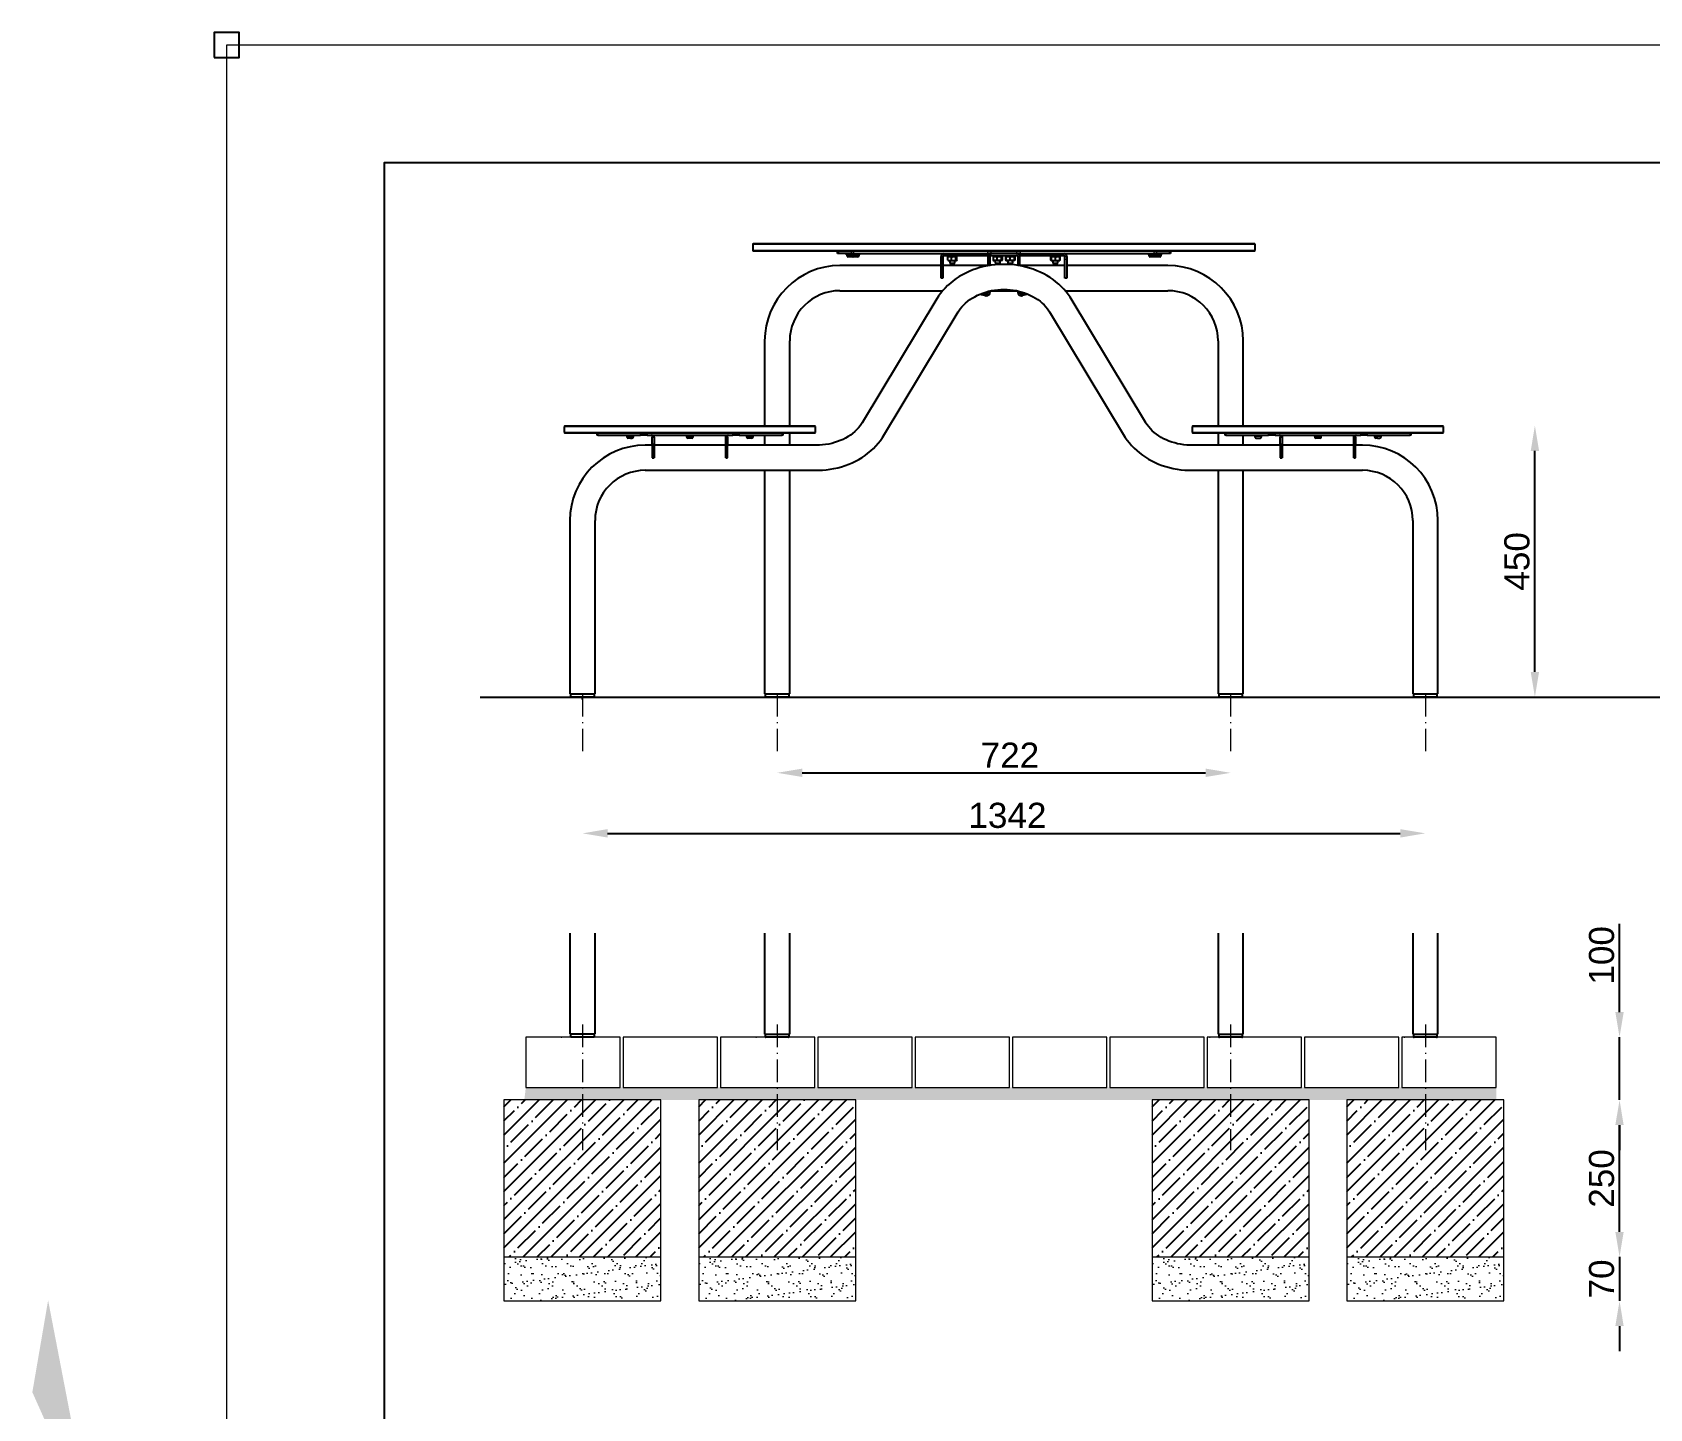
# Model space of a CAD drawing. Header units: millimetres. Extents: x -4282 to 6293, y -20 to 6567.
# Drawn here: x -310 to 2266, y 1952 to 4144 of the extents above; entities that cross this region are included whole.
import ezdxf

# ---------------------------------------------------------------- set-up
doc = ezdxf.new("R2010")
doc.units = ezdxf.units.MM
for name, pattern in [('ACAD_ISO10W100', [18.5, 12, -3, 0.5, -3]), ('INCONTINUOUS', [200000.001, 200000, -0.001]), ('PHANTOM', [12.7, 6.35, -1.27, 1.27, -1.27, 1.27, -1.27])]:
    doc.linetypes.add(name, pattern=pattern)
for name, color, linetype in [('KOTY', 3, 'INCONTINUOUS'), ('OBRYSOVA', 7, 'Continuous'), ('OSY', 1, 'ACAD_ISO10W100'), ('POSTAVY ATD', 8, 'Continuous'), ('SRAFY', 9, 'Continuous'), ('TABULKA', 9, 'Continuous')]:
    doc.layers.add(name, color=color, linetype=linetype)
doc.layers.add('Nekreslit', color=6, linetype='Continuous', plot=False)
doc.styles.get("Standard").update_dxf_attribs({"font": 'arial.ttf'})
doc.dimstyles.new('PROFI_CSN', dxfattribs={"dimscale": 0, "dimtxt": 3.5, "dimasz": 3, "dimexe": 1, "dimexo": 0, "dimgap": 1.5, "dimtad": 1, "dimlfac": -1, "dimdsep": 46, "dimtxsty": 'Standard', "dimcen": 0, "dimdle": 1, "dimclrd": 256, "dimclre": 256, "dimclrt": 256, "dimadec": 0, "dimazin": 0, "dimtfac": 0.6, "dimtmove": 0, "dimatfit": 1, "dimfxl": 1, "dimtolj": 1, "dimarcsym": 0})

# ---------------------------------------------------------------- blocks, each defined once
blk = doc.blocks.new('*D41')
at = {"layer": 'DEFPOINTS', "color": 0, "transparency": 16777216}
for p in [(1936.4, 3517.1), (2082.8, 3517.1), (2178.7, 3085.1)]:
    blk.add_point(p, dxfattribs=at)
at = {"layer": 'KOTY', "color": 7, "lineweight": -2, "transparency": 16777216}
blk.add_line((2082.8, 3125.1), (2082.8, 3477.1), dxfattribs=at)
at = {"layer": 'KOTY', "color": 7, "transparency": 16777216}
for points in [[(2076.2, 3477.1), (2089.5, 3477.1), (2082.8, 3517.1)], [(2076.2, 3125.1), (2089.5, 3125.1), (2082.8, 3085.1)]]:
    blk.add_solid(points, dxfattribs=at)
at = {"layer": 'KOTY', "color": 7, "lineweight": 13, "transparency": 16777216, "insert": (2054.4, 3301.1), "char_height": 40, "attachment_point": 5, "rotation": 90}
blk.add_mtext('\\A1;450', dxfattribs=at)
blk = doc.blocks.new('*D43')
at = {"layer": 'DEFPOINTS', "color": 0, "transparency": 16777216}
for p in [(876.4, 2990.3), (1598.4, 2990.3), (1598.4, 2964.4)]:
    blk.add_point(p, dxfattribs=at)
at = {"layer": 'KOTY', "color": 7, "lineweight": -2, "transparency": 16777216}
blk.add_line((916.4, 2964.4), (1558.4, 2964.4), dxfattribs=at)
at = {"layer": 'KOTY', "color": 7, "transparency": 16777216}
for points in [[(916.4, 2971.1), (916.4, 2957.7), (876.4, 2964.4)], [(1558.4, 2971.1), (1558.4, 2957.7), (1598.4, 2964.4)]]:
    blk.add_solid(points, dxfattribs=at)
at = {"layer": 'KOTY', "color": 7, "lineweight": 13, "transparency": 16777216, "insert": (1247, 2992.5), "char_height": 40, "attachment_point": 5}
blk.add_mtext('\\A1;722', dxfattribs=at)
blk = doc.blocks.new('*D44')
at = {"layer": 'DEFPOINTS', "color": 0, "transparency": 16777216}
for p in [(566.4, 2990.3), (1908.4, 2990.3), (1908.4, 2868)]:
    blk.add_point(p, dxfattribs=at)
at = {"layer": 'KOTY', "color": 7, "lineweight": -2, "transparency": 16777216}
blk.add_line((606.4, 2868), (1868.4, 2868), dxfattribs=at)
at = {"layer": 'KOTY', "color": 7, "transparency": 16777216}
for points in [[(606.4, 2874.7), (606.4, 2861.3), (566.4, 2868)], [(1868.4, 2874.7), (1868.4, 2861.3), (1908.4, 2868)]]:
    blk.add_solid(points, dxfattribs=at)
at = {"layer": 'KOTY', "color": 7, "lineweight": 13, "transparency": 16777216, "insert": (1243, 2896.4), "char_height": 40, "attachment_point": 5}
blk.add_mtext('\\A1;1342', dxfattribs=at)
blk = doc.blocks.new('*D47')
at = {"layer": 'DEFPOINTS', "color": 0, "transparency": 16777216}
for p in [(2087.3, 2443.4), (2217.6, 2443.4), (2087.3, 2193.4)]:
    blk.add_point(p, dxfattribs=at)
at = {"layer": 'KOTY', "color": 7, "lineweight": -2, "transparency": 16777216}
blk.add_line((2217.6, 2233.4), (2217.6, 2403.4), dxfattribs=at)
at = {"layer": 'KOTY', "color": 7, "transparency": 16777216}
for points in [[(2210.9, 2403.4), (2224.2, 2403.4), (2217.6, 2443.4)], [(2210.9, 2233.4), (2224.2, 2233.4), (2217.6, 2193.4)]]:
    blk.add_solid(points, dxfattribs=at)
at = {"layer": 'KOTY', "color": 7, "lineweight": 13, "transparency": 16777216, "insert": (2189.1, 2318.4), "char_height": 40, "attachment_point": 5, "rotation": 90}
blk.add_mtext('\\A1;250', dxfattribs=at)
blk = doc.blocks.new('*D45')
at = {"layer": 'DEFPOINTS', "color": 0, "transparency": 16777216}
for p in [(2087.3, 2193.4), (2087.3, 2123.4), (2217.6, 2123.4)]:
    blk.add_point(p, dxfattribs=at)
at = {"layer": 'KOTY', "color": 7, "lineweight": -2, "transparency": 16777216}
for p, q in [((2217.6, 2233.4), (2217.6, 2273.4)), ((2217.6, 2193.4), (2217.6, 2123.4)), ((2217.6, 2083.4), (2217.6, 2043.4))]:
    blk.add_line(p, q, dxfattribs=at)
at = {"layer": 'KOTY', "color": 7, "transparency": 16777216}
for points in [[(2210.9, 2233.4), (2224.2, 2233.4), (2217.6, 2193.4)], [(2210.9, 2083.4), (2224.2, 2083.4), (2217.6, 2123.4)]]:
    blk.add_solid(points, dxfattribs=at)
at = {"layer": 'KOTY', "color": 7, "lineweight": 13, "transparency": 16777216, "insert": (2189.1, 2158.4), "char_height": 40, "attachment_point": 5, "rotation": 90}
blk.add_mtext('\\A1;70', dxfattribs=at)
blk = doc.blocks.new('*D48')
at = {"layer": 'DEFPOINTS', "color": 0, "transparency": 16777216}
for p in [(1997.3, 2543.4), (2087.3, 2443.4), (2217.6, 2443.4)]:
    blk.add_point(p, dxfattribs=at)
at = {"layer": 'KOTY', "color": 7, "lineweight": -2, "transparency": 16777216}
for p, q in [((2217.6, 2583.4), (2217.6, 2723.9)), ((2217.6, 2443.4), (2217.6, 2543.4)), ((2217.6, 2403.4), (2217.6, 2363.4))]:
    blk.add_line(p, q, dxfattribs=at)
at = {"layer": 'KOTY', "color": 7, "transparency": 16777216}
for points in [[(2210.9, 2583.4), (2224.2, 2583.4), (2217.6, 2543.4)], [(2210.9, 2403.4), (2224.2, 2403.4), (2217.6, 2443.4)]]:
    blk.add_solid(points, dxfattribs=at)
at = {"layer": 'KOTY', "color": 7, "lineweight": 13, "transparency": 16777216, "insert": (2189.1, 2673.7), "char_height": 40, "attachment_point": 5, "rotation": 90}
blk.add_mtext('\\A1;100', dxfattribs=at)

msp = doc.modelspace()

# ---------------------------------------------------------------- hatches: boundary and pattern name
at = {"transparency": 33554508}
h = msp.add_hatch(dxfattribs=at)
h.set_pattern_fill('ANSI35', color=9, scale=5)
h.set_pattern_definition([(45, (-1265.07, 142.23), (-22.45064, 22.45064), []), (45, (-1242.62, 142.23), (-22.45064, 22.45064), [39.6875, -7.9375, 0, -7.9375])])
h.paths.add_polyline_path([(691.4, 2443.5), (441.4, 2443.5), (441.4, 2193.5), (691.4, 2193.5)])
h = msp.add_hatch(dxfattribs=at)
h.set_pattern_fill('ANSI35', color=9, scale=5)
h.set_pattern_definition([(45, (-955.07, 142.18), (-22.45064, 22.45064), []), (45, (-932.62, 142.18), (-22.45064, 22.45064), [39.6875, -7.9375, 0, -7.9375])])
h.paths.add_polyline_path([(1001.4, 2443.4), (751.4, 2443.4), (751.4, 2193.4), (1001.4, 2193.4)])
h = msp.add_hatch(dxfattribs=at)
h.set_pattern_fill('ANSI35', color=9, scale=5)
h.set_pattern_definition([(45, (-233.07, 142.18), (-22.45064, 22.45064), []), (45, (-210.62, 142.18), (-22.45064, 22.45064), [39.6875, -7.9375, 0, -7.9375])])
h.paths.add_polyline_path([(1723.4, 2443.4), (1473.4, 2443.4), (1473.4, 2193.4), (1723.4, 2193.4)])
h = msp.add_hatch(dxfattribs=at)
h.set_pattern_fill('ANSI35', color=9, scale=5)
h.set_pattern_definition([(45, (76.93, 142.18), (-22.45064, 22.45064), []), (45, (99.38, 142.18), (-22.45064, 22.45064), [39.6875, -7.9375, 0, -7.9375])])
h.paths.add_polyline_path([(2033.4, 2443.4), (1783.4, 2443.4), (1783.4, 2193.4), (2033.4, 2193.4)])
at = {"layer": 'POSTAVY ATD', "lineweight": 15}
h = msp.add_hatch(dxfattribs=at)
h.set_pattern_fill('AR-SAND', color=9, scale=0.5, style=0)
h.set_pattern_definition([(37.5, (-1316.744, 142.886), (-0.80002, 24.47066), [0, -19.304, 0, -21.59, 0, -20.6375]), (7.5, (-1316.744, 142.886), (22.47616, 35.84126), [0, -10.414, 0, -17.399, 0, -6.6675]), (327.5, (-1332.365, 142.886), (39.54962, 0.07186), [0, -6.35, 0, -22.86, 0, -29.845]), (317.5, (-1332.365, 142.886), (38.17782, 11.14647), [0, -3.175, 0, -14.986, 0, -17.145])])
h.paths.add_polyline_path([(441.4, 2193.5), (441.4, 2123.5), (691.4, 2123.5), (691.4, 2193.5)])
h = msp.add_hatch(dxfattribs=at)
h.set_pattern_fill('AR-SAND', color=9, scale=0.5, style=0)
h.set_pattern_definition([(37.5, (-1006.744, 142.835), (-0.80002, 24.47066), [0, -19.304, 0, -21.59, 0, -20.6375]), (7.5, (-1006.744, 142.835), (22.47616, 35.84126), [0, -10.414, 0, -17.399, 0, -6.6675]), (327.5, (-1022.365, 142.835), (39.54962, 0.07186), [0, -6.35, 0, -22.86, 0, -29.845]), (317.5, (-1022.365, 142.835), (38.17782, 11.14647), [0, -3.175, 0, -14.986, 0, -17.145])])
h.paths.add_polyline_path([(751.4, 2193.4), (751.4, 2123.4), (1001.4, 2123.4), (1001.4, 2193.4)])
h = msp.add_hatch(dxfattribs=at)
h.set_pattern_fill('AR-SAND', color=9, scale=0.5, style=0)
h.set_pattern_definition([(37.5, (-284.744, 142.835), (-0.80002, 24.47066), [0, -19.304, 0, -21.59, 0, -20.6375]), (7.5, (-284.744, 142.835), (22.47616, 35.84126), [0, -10.414, 0, -17.399, 0, -6.6675]), (327.5, (-300.365, 142.835), (39.54962, 0.07186), [0, -6.35, 0, -22.86, 0, -29.845]), (317.5, (-300.365, 142.835), (38.17782, 11.14647), [0, -3.175, 0, -14.986, 0, -17.145])])
h.paths.add_polyline_path([(1473.4, 2193.4), (1473.4, 2123.4), (1723.4, 2123.4), (1723.4, 2193.4)])
h = msp.add_hatch(dxfattribs=at)
h.set_pattern_fill('AR-SAND', color=9, scale=0.5, style=0)
h.set_pattern_definition([(37.5, (25.256, 142.835), (-0.80002, 24.47066), [0, -19.304, 0, -21.59, 0, -20.6375]), (7.5, (25.256, 142.835), (22.47616, 35.84126), [0, -10.414, 0, -17.399, 0, -6.6675]), (327.5, (9.635, 142.835), (39.54962, 0.07186), [0, -6.35, 0, -22.86, 0, -29.845]), (317.5, (9.635, 142.835), (38.17782, 11.14647), [0, -3.175, 0, -14.986, 0, -17.145])])
h.paths.add_polyline_path([(1783.4, 2193.4), (1783.4, 2123.4), (2033.4, 2123.4), (2033.4, 2193.4)])
at = {"layer": 'SRAFY', "lineweight": 15}
h = msp.add_hatch(dxfattribs=at)
h.set_pattern_fill('AR-SAND', color=9, scale=0.5, style=0)
h.set_pattern_definition([(37.5, (4092.046, 1029.26), (-0.800016, 24.47066), [0, -19.304, 0, -21.59, 0, -20.6375]), (7.5, (4092.046, 1029.26), (22.47616, 35.84126), [0, -10.414, 0, -17.399, 0, -6.6675]), (327.5, (4076.425, 1029.26), (39.54962, 0.07186), [0, -6.35, 0, -22.86, 0, -29.845]), (317.5, (4076.425, 1029.26), (38.17782, 11.14647), [0, -3.175, 0, -14.986, 0, -17.145])])
h.paths.add_polyline_path([(-284.4, 2124.4), (-215.8, 1768.2), (-309.5, 1978)])
h.paths.add_polyline_path([(2021.2, 2443.1), (2021.2, 2463.4), (476.2, 2463.4), (473.8, 2443.4)])

# ---------------------------------------------------------------- linework, layer by layer
at = {"color": 7, "linetype": 'Continuous', "lineweight": 25}
for p, q in [((838.4, 3807.1), (837.4, 3806.1)), ((837.4, 3806.1), (837.4, 3796.1)), ((1637.4, 3806.1), (837.4, 3806.1)), ((837.4, 3796.1), (838.4, 3795.1)), ((837.4, 3796.1), (1637.4, 3796.1)), ((838.4, 3807.1), (1636.4, 3807.1)), ((1636.4, 3795.1), (838.4, 3795.1)), ((972.4, 3791.1), (972.4, 3795.1)), ((973.8, 3791.1), (972.4, 3791.1)), ((994.5, 3791.1), (973.8, 3791.1)), ((986.4, 3791.1), (986.4, 3789.5)), ((986.4, 3789.5), (995.4, 3789.5)), ((993.9, 3786.2), (989.4, 3786.2)), ((995.4, 3786.2), (993.9, 3786.2)), ((998.1, 3791.1), (994.5, 3791.1)), ((995.5, 3791.1), (995.5, 3789.5)), ((995.5, 3789.5), (1007.5, 3789.5)), ((998.1, 3791.1), (1211.7, 3791.1)), ((1004.5, 3786.2), (998.5, 3786.2)), ((1007.5, 3789.5), (1007.5, 3791.1)), ((1137.4, 3787.1), (1137.4, 3786.6)), ((1137.4, 3781.8), (1137.4, 3786.6)), ((1140.4, 3787.1), (1140.4, 3786.6)), ((1140.4, 3786.6), (1140.4, 3781.8)), ((1141.4, 3788.1), (1147.3, 3788.1)), ((1146.4, 3791.1), (1146.4, 3789.5)), ((1146.4, 3789.5), (1158.4, 3789.5)), ((1147.4, 3788.1), (1147.4, 3786.5)), ((1147.4, 3786.5), (1148.5, 3786.5)), ((1148.8, 3786.3), (1148.3, 3785.9)), ((1148.3, 3785.9), (1149.3, 3786.2)), ((1148.3, 3780.6), (1148.3, 3785.9)), ((1149, 3786.5), (1148.8, 3786.4)), ((1155.4, 3786.2), (1149.4, 3786.2)), ((1152.7, 3786.2), (1154, 3785.9)), ((1154, 3780.6), (1154, 3785.9)), ((1156.2, 3786.5), (1163.4, 3786.5)), ((1157.4, 3788.1), (1212.6, 3788.1)), ((1158.4, 3789.5), (1158.4, 3791.1)), ((1161.1, 3780.6), (1161.1, 3785.9)), ((1162.1, 3786.4), (1161.9, 3786.5)), ((1162.6, 3780.6), (1162.6, 3785.9)), ((1163.4, 3786.5), (1163.4, 3788.1)), ((1216.7, 3791.1), (1211.7, 3791.1)), ((1212.4, 3772.4), (1212.4, 3787.1)), ((1215.4, 3772.4), (1215.4, 3787.1)), ((1216.4, 3788.1), (1258.4, 3788.1)), ((1258.1, 3791.1), (1216.7, 3791.1)), ((1219.4, 3788.1), (1219.4, 3786.5)), ((1219.4, 3786.5), (1235.4, 3786.5)), ((1220.5, 3786.1), (1220.1, 3785.9)), ((1220.1, 3785.9), (1220.3, 3786)), ((1220.1, 3785.9), (1220.1, 3780.6)), ((1220.8, 3786.3), (1220.4, 3785.9)), ((1220.4, 3785.9), (1220.4, 3780.6)), ((1220.8, 3786.4), (1220.5, 3786.2)), ((1221, 3786.5), (1220.8, 3786.4)), ((1226.1, 3785.9), (1226.1, 3780.6)), ((1233.2, 3785.9), (1233.2, 3780.6)), ((1234.1, 3786.4), (1233.9, 3786.5)), ((1234.4, 3786.2), (1234.1, 3786.4)), ((1234.3, 3786.1), (1234.8, 3785.9)), ((1234.5, 3785.9), (1234.5, 3780.6)), ((1234.8, 3785.9), (1234.8, 3780.6)), ((1235.4, 3786.5), (1235.4, 3788.1)), ((1239.4, 3788.1), (1239.4, 3786.5)), ((1239.4, 3786.5), (1255.4, 3786.5)), ((1240, 3785.9), (1240, 3780.6)), ((1241, 3786.5), (1240.4, 3786.1)), ((1240.9, 3786.5), (1240.7, 3785.9)), ((1240.7, 3785.9), (1240.7, 3780.6)), ((1247, 3785.9), (1247, 3780.6)), ((1253.7, 3785.9), (1253.7, 3780.6)), ((1254.5, 3786.1), (1253.9, 3786.5)), ((1254.1, 3786.1), (1254.9, 3785.9)), ((1254.2, 3785.9), (1254.2, 3780.6)), ((1254.9, 3785.9), (1254.5, 3786.1)), ((1254.9, 3785.9), (1254.9, 3780.6)), ((1255.4, 3786.5), (1255.4, 3788.1)), ((1263.1, 3791.1), (1258.1, 3791.1)), ((1259.4, 3787.1), (1259.4, 3772.4)), ((1262.3, 3788.1), (1317.5, 3788.1)), ((1262.4, 3787.1), (1262.4, 3772.4)), ((1263.1, 3791.1), (1476.7, 3791.1)), ((1311.4, 3788.1), (1311.4, 3786.5)), ((1311.4, 3786.5), (1318.7, 3786.5)), ((1312, 3785.9), (1312.8, 3786.2)), ((1312.4, 3786.1), (1312, 3785.9)), ((1312, 3780.6), (1312, 3785.9)), ((1313, 3786.5), (1312.4, 3786.1)), ((1312.8, 3780.6), (1312.8, 3785.9)), ((1313.2, 3780.6), (1313.2, 3785.9)), ((1316.5, 3791.1), (1316.5, 3789.5)), ((1328.5, 3789.5), (1316.5, 3789.5)), ((1325.5, 3786.2), (1319.5, 3786.2)), ((1319.8, 3785.9), (1320.9, 3786.2)), ((1319.8, 3780.6), (1319.8, 3785.9)), ((1324.7, 3786.2), (1326.1, 3785.9)), ((1326.5, 3786.1), (1325.9, 3786.5)), ((1326, 3786.3), (1326.9, 3785.9)), ((1326.1, 3785.9), (1326.1, 3780.6)), ((1326.5, 3786.5), (1327.4, 3786.5)), ((1326.9, 3780.6), (1326.9, 3785.9)), ((1327.4, 3786.5), (1327.4, 3788.1)), ((1327.6, 3788.1), (1333.4, 3788.1)), ((1328.5, 3789.5), (1328.5, 3791.1)), ((1334.4, 3786.6), (1334.4, 3787.1)), ((1334.4, 3781.8), (1334.4, 3786.6)), ((1337.4, 3786.6), (1337.4, 3787.1)), ((1337.4, 3786.6), (1337.4, 3781.8)), ((1467.4, 3791.1), (1467.4, 3789.5)), ((1479.4, 3789.5), (1467.4, 3789.5)), ((1476.4, 3786.2), (1470.4, 3786.2)), ((1480.4, 3791.1), (1476.7, 3791.1)), ((1479.4, 3789.5), (1479.4, 3791.1)), ((1488.4, 3789.5), (1479.4, 3789.5)), ((1481, 3786.2), (1479.4, 3786.2)), ((1501.1, 3791.1), (1480.4, 3791.1)), ((1485.4, 3786.2), (1481, 3786.2)), ((1488.4, 3789.5), (1488.4, 3791.1)), ((1502.4, 3791.1), (1501.1, 3791.1)), ((1502.4, 3795.1), (1502.4, 3791.1)), ((1637.4, 3806.1), (1636.4, 3807.1)), ((1636.4, 3795.1), (1637.4, 3796.1)), ((1637.4, 3796.1), (1637.4, 3806.1)), ((1137.4, 3772.1), (976.4, 3772.1)), ((1137.4, 3752.1), (1137.4, 3781.8)), ((1140.4, 3781.8), (1140.4, 3752.1)), ((1212.4, 3772.1), (1140.4, 3772.1)), ((1148.8, 3780.1), (1149, 3780)), ((1149, 3780), (1161.9, 3780)), ((1151.4, 3780), (1151.4, 3776.1)), ((1151.4, 3776.1), (1152.4, 3775.1)), ((1151.4, 3776.1), (1159.4, 3776.1)), ((1158.4, 3775.1), (1152.4, 3775.1)), ((1158.4, 3775.1), (1159.4, 3776.1)), ((1159.4, 3776.1), (1159.4, 3780)), ((1161.9, 3780), (1162.1, 3780.1)), ((1215.3, 3772.4), (1212.4, 3772.4)), ((1212.4, 3772), (1212.4, 3772.4)), ((1220.3, 3780.5), (1220.1, 3780.6)), ((1220.1, 3780.6), (1220.5, 3780.2)), ((1220.5, 3780.2), (1221, 3780)), ((1233.9, 3780), (1221, 3780)), ((1223.4, 3780), (1223.4, 3776.1)), ((1223.4, 3776.1), (1224.4, 3775.1)), ((1223.4, 3776.1), (1231.4, 3776.1)), ((1230.4, 3775.1), (1224.4, 3775.1)), ((1230.4, 3775.1), (1231.4, 3776.1)), ((1231.4, 3776.1), (1231.4, 3780)), ((1233.9, 3780), (1234.4, 3780.2)), ((1234.8, 3780.6), (1234.3, 3780.2)), ((1240.8, 3780.2), (1240, 3780.6)), ((1240.3, 3780.3), (1241, 3780)), ((1253.9, 3780), (1241, 3780)), ((1243.4, 3780), (1243.4, 3776.1)), ((1243.4, 3776.1), (1244.4, 3775.1)), ((1243.4, 3776.1), (1251.4, 3776.1)), ((1250.4, 3775.1), (1244.4, 3775.1)), ((1250.4, 3775.1), (1251.4, 3776.1)), ((1251.4, 3776.1), (1251.4, 3780)), ((1254, 3780), (1254.5, 3780.3)), ((1254.9, 3780.6), (1254.1, 3780.3)), ((1254.5, 3780.4), (1254.9, 3780.6)), ((1262.4, 3772.4), (1259.6, 3772.4)), ((1262.4, 3772.4), (1262.4, 3772)), ((1334.4, 3772.1), (1262.4, 3772.1)), ((1312.8, 3780.3), (1312, 3780.6)), ((1312, 3780.6), (1312.4, 3780.3)), ((1312.4, 3780.3), (1313, 3780)), ((1313, 3780), (1325.9, 3780)), ((1315.4, 3780), (1315.4, 3776.1)), ((1315.4, 3776.1), (1316.4, 3775.1)), ((1315.4, 3776.1), (1323.4, 3776.1)), ((1322.4, 3775.1), (1316.4, 3775.1)), ((1322.4, 3775.1), (1323.4, 3776.1)), ((1323.4, 3776.1), (1323.4, 3780)), ((1325.9, 3780), (1326.5, 3780.3)), ((1326, 3780), (1326.1, 3780.6)), ((1334.4, 3752.1), (1334.4, 3781.8)), ((1337.4, 3781.8), (1337.4, 3752.1)), ((1498.4, 3772.1), (1337.4, 3772.1)), ((1140.4, 3752.1), (1137.4, 3752.1)), ((1337.4, 3752.1), (1334.4, 3752.1)), ((976.4, 3732.1), (1139.9, 3732.1)), ((1130.4, 3719), (1011.6, 3521.8)), ((1199.3, 3726.6), (1207.9, 3724.3)), ((1204, 3728.4), (1208.7, 3727.2)), ((1212.4, 3730.1), (1212.4, 3731.1)), ((1215.4, 3731.7), (1215.4, 3731.1)), ((1215.4, 3730.1), (1215.4, 3731.1)), ((1217.3, 3732.1), (1257.6, 3732.1)), ((1259.4, 3731.1), (1259.4, 3731.7)), ((1259.4, 3730.1), (1259.4, 3731.1)), ((1262.4, 3730.1), (1262.4, 3731.1)), ((1270.9, 3728.4), (1266.2, 3727.2)), ((1275.6, 3726.6), (1267, 3724.3)), ((1335, 3732.1), (1498.4, 3732.1)), ((1463.3, 3521.8), (1344.5, 3719)), ((1045.8, 3501.2), (1164.7, 3698.3)), ((1310.2, 3698.3), (1429, 3501.2)), ((856.4, 3652.1), (856.4, 3517.1)), ((896.4, 3517.1), (896.4, 3652.1)), ((1578.4, 3652.1), (1578.4, 3517.1)), ((1618.4, 3517.1), (1618.4, 3652.1)), ((538.4, 3517.1), (537.4, 3516.1)), ((537.4, 3516.1), (537.4, 3506.1)), ((737.4, 3516.1), (537.4, 3516.1)), ((537.4, 3506.1), (538.4, 3505.1)), ((537.4, 3506.1), (737.4, 3506.1)), ((538.4, 3517.1), (737.4, 3517.1)), ((737.4, 3505.1), (538.4, 3505.1)), ((589.2, 3505.1), (589.2, 3502.1)), ((590.8, 3502.1), (589.2, 3502.1)), ((590.8, 3502.1), (658.9, 3502.1)), ((636.2, 3502.1), (636.2, 3500.5)), ((648.2, 3500.5), (648.2, 3502.1)), ((669.3, 3502.1), (658.9, 3502.1)), ((669.3, 3502.1), (805.6, 3502.1)), ((731.4, 3502.1), (731.4, 3500.5)), ((737.4, 3517.1), (936.4, 3517.1)), ((937.4, 3516.1), (737.4, 3516.1)), ((737.4, 3506.1), (937.4, 3506.1)), ((936.4, 3505.1), (737.4, 3505.1)), ((743.4, 3500.5), (743.4, 3502.1)), ((816, 3502.1), (805.6, 3502.1)), ((816, 3502.1), (884.1, 3502.1)), ((826.7, 3502.1), (826.7, 3500.5)), ((838.7, 3500.5), (838.7, 3502.1)), ((856.4, 3502.1), (856.4, 3486.1)), ((885.7, 3502.1), (884.1, 3502.1)), ((885.7, 3502.1), (885.7, 3505.1)), ((896.4, 3486.1), (896.4, 3505.1)), ((937.4, 3516.1), (936.4, 3517.1)), ((936.4, 3505.1), (937.4, 3506.1)), ((937.4, 3506.1), (937.4, 3516.1)), ((1538.4, 3517.1), (1537.4, 3516.1)), ((1537.4, 3516.1), (1537.4, 3506.1)), ((1937.4, 3516.1), (1537.4, 3516.1)), ((1537.4, 3506.1), (1538.4, 3505.1)), ((1537.4, 3506.1), (1937.4, 3506.1)), ((1538.4, 3517.1), (1936.4, 3517.1)), ((1936.4, 3505.1), (1538.4, 3505.1)), ((1578.4, 3505.1), (1578.4, 3486.1)), ((1589.2, 3505.1), (1589.2, 3502.1)), ((1590.8, 3502.1), (1589.2, 3502.1)), ((1590.8, 3502.1), (1658.9, 3502.1)), ((1618.4, 3486.1), (1618.4, 3502.1)), ((1636.2, 3502.1), (1636.2, 3500.5)), ((1648.2, 3500.5), (1648.2, 3502.1)), ((1669.3, 3502.1), (1658.9, 3502.1)), ((1669.3, 3502.1), (1805.6, 3502.1)), ((1731.4, 3502.1), (1731.4, 3500.5)), ((1743.4, 3500.5), (1743.4, 3502.1)), ((1816, 3502.1), (1805.6, 3502.1)), ((1816, 3502.1), (1884.1, 3502.1)), ((1826.7, 3502.1), (1826.7, 3500.5)), ((1838.7, 3500.5), (1838.7, 3502.1)), ((1885.7, 3502.1), (1884.1, 3502.1)), ((1885.7, 3502.1), (1885.7, 3505.1)), ((1937.4, 3516.1), (1936.4, 3517.1)), ((1936.4, 3505.1), (1937.4, 3506.1)), ((1937.4, 3506.1), (1937.4, 3516.1)), ((636.2, 3500.5), (645.2, 3500.5)), ((642.7, 3497.2), (639.2, 3497.2)), ((642.7, 3497.2), (645.2, 3497.2)), ((645.2, 3500.5), (648.2, 3500.5)), ((677.4, 3486.1), (666.4, 3486.1)), ((677.4, 3501.1), (677.4, 3498.8)), ((677.4, 3487.9), (677.4, 3498.8)), ((677.4, 3487.9), (677.4, 3466.1)), ((680.4, 3498.8), (680.4, 3501.1)), ((680.4, 3498.8), (680.4, 3487.9)), ((680.4, 3487.9), (680.4, 3466.1)), ((794.4, 3486.1), (680.4, 3486.1)), ((731.4, 3500.5), (743.4, 3500.5)), ((740.4, 3497.2), (734.4, 3497.2)), ((794.4, 3498.8), (794.4, 3501.1)), ((794.4, 3487.9), (794.4, 3498.8)), ((794.4, 3466.1), (794.4, 3487.9)), ((797.4, 3498.8), (797.4, 3501.1)), ((797.4, 3498.8), (797.4, 3487.9)), ((797.4, 3466.1), (797.4, 3487.9)), ((938.8, 3486.1), (797.4, 3486.1)), ((826.7, 3500.5), (838.7, 3500.5)), ((835.7, 3497.2), (829.7, 3497.2)), ((1677.4, 3486.1), (1536.1, 3486.1)), ((1648.2, 3500.5), (1636.2, 3500.5)), ((1639.2, 3497.2), (1645.2, 3497.2)), ((1677.4, 3501.1), (1677.4, 3498.8)), ((1677.4, 3487.9), (1677.4, 3498.8)), ((1677.4, 3487.9), (1677.4, 3466.1)), ((1680.4, 3501.1), (1680.4, 3498.8)), ((1680.4, 3498.8), (1680.4, 3487.9)), ((1680.4, 3487.9), (1680.4, 3466.1)), ((1794.4, 3486.1), (1680.4, 3486.1)), ((1743.4, 3500.5), (1731.4, 3500.5)), ((1734.6, 3497.2), (1734.4, 3497.2)), ((1740.4, 3497.2), (1734.6, 3497.2)), ((1794.4, 3498.8), (1794.4, 3501.1)), ((1794.4, 3487.9), (1794.4, 3498.8)), ((1794.4, 3466.1), (1794.4, 3487.9)), ((1797.4, 3498.8), (1797.4, 3501.1)), ((1797.4, 3498.8), (1797.4, 3487.9)), ((1797.4, 3466.1), (1797.4, 3487.9)), ((1808.4, 3486.1), (1797.4, 3486.1)), ((1829.7, 3500.5), (1826.7, 3500.5)), ((1838.7, 3500.5), (1829.7, 3500.5)), ((1832.2, 3497.2), (1829.7, 3497.2)), ((1832.2, 3497.2), (1835.7, 3497.2)), ((677.4, 3466.1), (680.4, 3466.1)), ((794.4, 3466.1), (797.4, 3466.1)), ((1677.4, 3466.1), (1680.4, 3466.1)), ((1794.4, 3466.1), (1797.4, 3466.1)), ((666.4, 3446.1), (938.8, 3446.1)), ((856.4, 3446.1), (856.4, 3090.1)), ((896.4, 3090.1), (896.4, 3446.1)), ((1536.1, 3446.1), (1808.4, 3446.1)), ((1578.4, 3446.1), (1578.4, 3090.1)), ((1618.4, 3090.1), (1618.4, 3446.1)), ((546.4, 3366.1), (546.4, 3090.1)), ((586.4, 3090.1), (586.4, 3366.1)), ((1888.4, 3366.1), (1888.4, 3090.1)), ((1928.4, 3090.1), (1928.4, 3366.1)), ((546.4, 3090.1), (566.4, 3090.1)), ((547.4, 3090.1), (547.4, 3086.1)), ((566.4, 3090.1), (586.4, 3090.1)), ((585.4, 3086.1), (585.4, 3090.1)), ((856.4, 3090.1), (876.4, 3090.1)), ((857.4, 3090.1), (857.4, 3086.1)), ((876.4, 3090.1), (896.4, 3090.1)), ((895.4, 3086.1), (895.4, 3090.1)), ((1578.4, 3090.1), (1598.4, 3090.1)), ((1579.4, 3090.1), (1579.4, 3086.1)), ((1598.4, 3090.1), (1618.4, 3090.1)), ((1617.4, 3086.1), (1617.4, 3090.1)), ((1888.4, 3090.1), (1908.4, 3090.1)), ((1889.4, 3090.1), (1889.4, 3086.1)), ((1908.4, 3090.1), (1928.4, 3090.1)), ((1927.4, 3086.1), (1927.4, 3090.1)), ((566.4, 3085.1), (548.4, 3085.1)), ((566.4, 3081.1), (566.4, 3085.1)), ((584.4, 3085.1), (566.4, 3085.1)), ((883.5, 3085.1), (858.4, 3085.1)), ((894.4, 3085.1), (883.5, 3085.1)), ((1616.4, 3085.1), (1580.4, 3085.1)), ((1926.4, 3085.1), (1890.4, 3085.1)), ((546.4, 2709.3), (546.4, 2548.5)), ((586.4, 2548.5), (586.4, 2709.1)), ((856.4, 2709.3), (856.4, 2548.4)), ((896.4, 2548.4), (896.4, 2709)), ((1578.4, 2709.3), (1578.4, 2548.4)), ((1618.4, 2548.4), (1618.4, 2709)), ((1888.4, 2709.3), (1888.4, 2548.4)), ((1928.4, 2548.4), (1928.4, 2709)), ((546.4, 2548.5), (586.4, 2548.5)), ((547.4, 2548.5), (547.4, 2544.5)), ((584.4, 2543.5), (548.4, 2543.5)), ((585.4, 2544.5), (585.4, 2548.5)), ((856.4, 2548.4), (896.4, 2548.4)), ((857.4, 2548.4), (857.4, 2544.4)), ((894.4, 2543.4), (858.4, 2543.4)), ((895.4, 2544.4), (895.4, 2548.4)), ((1578.4, 2548.4), (1618.4, 2548.4)), ((1579.4, 2548.4), (1579.4, 2544.4)), ((1616.4, 2543.4), (1580.4, 2543.4)), ((1617.4, 2544.4), (1617.4, 2548.4)), ((1888.4, 2548.4), (1928.4, 2548.4)), ((1889.4, 2548.4), (1889.4, 2544.4)), ((1926.4, 2543.4), (1890.4, 2543.4)), ((1927.4, 2544.4), (1927.4, 2548.4))]:
    msp.add_line(p, q, dxfattribs=at)
at = {"color": 7, "linetype": 'PHANTOM', "lineweight": 18}
for p, q in [((973.8, 3795.1), (973.8, 3791.1)), ((994.5, 3791.1), (994.5, 3795.1)), ((998.1, 3795.1), (998.1, 3791.1)), ((1140.4, 3787.1), (1137.4, 3787.1)), ((1137.4, 3786.6), (1140.4, 3786.6)), ((1141.4, 3788.1), (1141.4, 3791.1)), ((1211.7, 3791.1), (1211.7, 3795.1)), ((1215.4, 3787.1), (1212.4, 3787.1)), ((1216.4, 3791.1), (1216.4, 3788.1)), ((1216.7, 3795.1), (1216.7, 3791.1)), ((1258.1, 3791.1), (1258.1, 3795.1)), ((1258.4, 3788.1), (1258.4, 3791.1)), ((1262.4, 3787.1), (1259.4, 3787.1)), ((1263.1, 3795.1), (1263.1, 3791.1)), ((1333.4, 3788.1), (1333.4, 3791.1)), ((1334.4, 3787.1), (1337.4, 3787.1)), ((1334.4, 3786.6), (1337.4, 3786.6)), ((1476.7, 3791.1), (1476.7, 3795.1)), ((1480.4, 3795.1), (1480.4, 3791.1)), ((1501.1, 3791.1), (1501.1, 3795.1)), ((1140.4, 3781.8), (1137.4, 3781.8)), ((1337.4, 3781.8), (1334.4, 3781.8)), ((1208.7, 3727.2), (1207.9, 3724.3)), ((1212.4, 3730.1), (1215.4, 3730.1)), ((1215.4, 3731.1), (1212.8, 3731.1)), ((1262.1, 3731.1), (1259.4, 3731.1)), ((1262.4, 3730.1), (1259.4, 3730.1)), ((1266.2, 3727.2), (1267, 3724.3)), ((590.8, 3505.1), (590.8, 3502.1)), ((658.9, 3502.1), (658.9, 3505.1)), ((669.3, 3505.1), (669.3, 3502.1)), ((805.6, 3502.1), (805.6, 3505.1)), ((816, 3505.1), (816, 3502.1)), ((884.1, 3502.1), (884.1, 3505.1)), ((1590.8, 3505.1), (1590.8, 3502.1)), ((1658.9, 3502.1), (1658.9, 3505.1)), ((1669.3, 3505.1), (1669.3, 3502.1)), ((1805.6, 3502.1), (1805.6, 3505.1)), ((1816, 3505.1), (1816, 3502.1)), ((1884.1, 3502.1), (1884.1, 3505.1)), ((677.4, 3498.8), (680.4, 3498.8)), ((680.4, 3487.9), (677.4, 3487.9)), ((797.4, 3501.1), (794.4, 3501.1)), ((794.4, 3498.8), (797.4, 3498.8)), ((797.4, 3487.9), (794.4, 3487.9)), ((1677.4, 3501.1), (1680.4, 3501.1)), ((1677.4, 3498.8), (1680.4, 3498.8)), ((1680.4, 3487.9), (1677.4, 3487.9)), ((1794.4, 3498.8), (1797.4, 3498.8)), ((1797.4, 3487.9), (1794.4, 3487.9))]:
    msp.add_line(p, q, dxfattribs=at)
at = {"color": 7, "linetype": 'PHANTOM', "lineweight": 18, "flags": 128}
for points in [[(993.9, 3786.2), (994.3, 3786.5), (994.7, 3787.2), (994.9, 3788.2), (994.9, 3789.5)], [(1481, 3786.2), (1480.6, 3786.5), (1480.2, 3787.2), (1480, 3788.2), (1480, 3789.5)]]:
    msp.add_lwpolyline(points, dxfattribs=at)
at = {"color": 7, "linetype": 'Continuous', "lineweight": 25, "flags": 128}
for points in [[(995.4, 3786.2), (996.4, 3786.5), (996.9, 3787)], [(1161.1, 3785.9), (1161.5, 3786.3), (1161.9, 3786.5), (1162.6, 3785.9)], [(1233.2, 3785.9), (1233.5, 3786.3), (1233.9, 3786.5), (1234.5, 3785.9)], [(1240, 3785.9), (1240.8, 3786.3), (1240.9, 3786.4)], [(1253.7, 3785.9), (1253.8, 3786.3), (1253.9, 3786.5), (1254.2, 3785.9)], [(1312.8, 3785.9), (1312.9, 3786.3), (1313, 3786.5), (1313.2, 3785.9)], [(1326.1, 3785.9), (1326, 3786.3), (1326, 3786.4)], [(1344.5, 3719), (1342.8, 3721.7), (1339.7, 3726.2), (1336.3, 3730.5), (1332.7, 3734.7), (1328.8, 3738.8), (1324.6, 3742.6), (1320.3, 3746.3), (1315.7, 3749.8), (1310.9, 3753.1), (1305.9, 3756.2), (1300.7, 3759), (1295.3, 3761.6), (1289.8, 3764), (1284.2, 3766.2), (1278.4, 3768.1), (1272.5, 3769.7), (1266.5, 3771.1), (1260.5, 3772.2), (1254.4, 3773.1), (1248.2, 3773.7), (1242, 3774), (1235.8, 3774.1), (1229.6, 3773.9), (1223.5, 3773.4), (1217.3, 3772.7), (1211.2, 3771.7), (1205.2, 3770.4), (1199.3, 3768.9), (1193.4, 3767.1), (1187.7, 3765.1), (1182.1, 3762.8), (1176.6, 3760.3), (1171.4, 3757.5), (1166.2, 3754.5), (1161.3, 3751.3), (1156.6, 3747.9), (1152.1, 3744.2), (1147.8, 3740.4), (1143.8, 3736.4), (1140, 3732.2), (1136.5, 3727.9), (1133.3, 3723.4), (1130.4, 3719)], [(1148.3, 3780.6), (1148.7, 3780.1), (1148.8, 3780.1)], [(1162.6, 3780.6), (1162.2, 3780.1), (1161.8, 3780), (1161.1, 3780.6)], [(1220.4, 3780.6), (1220.7, 3780.1), (1220.8, 3780.1)], [(1234.5, 3780.6), (1234.2, 3780.1), (1233.8, 3780), (1233.2, 3780.6)], [(1240.7, 3780.6), (1240.9, 3780.1), (1240.9, 3780)], [(1254.2, 3780.6), (1254, 3780.1), (1253.9, 3780), (1253.7, 3780.6)], [(1313.2, 3780.6), (1313, 3780.1), (1312.9, 3780), (1312.8, 3780.6)], [(1326.9, 3780.6), (1326.1, 3780.1), (1326, 3780.1)], [(1164.7, 3698.3), (1165.7, 3699.9), (1168, 3703.2), (1170.6, 3706.4), (1173.4, 3709.5), (1176.5, 3712.4), (1179.8, 3715.2), (1183.3, 3717.9), (1187.1, 3720.3), (1191, 3722.6), (1195.1, 3724.8), (1199.4, 3726.7), (1203.8, 3728.4), (1208.4, 3729.9), (1213.1, 3731.2), (1217.8, 3732.2), (1222.7, 3733), (1227.6, 3733.6), (1232.6, 3734), (1237.5, 3734.1), (1242.5, 3734), (1247.4, 3733.6), (1252.4, 3733), (1257.2, 3732.2), (1262, 3731.1), (1266.6, 3729.8), (1271.2, 3728.3), (1275.6, 3726.6), (1279.8, 3724.7), (1283.9, 3722.6), (1287.8, 3720.3), (1291.6, 3717.9), (1295.1, 3715.3), (1298.3, 3712.5), (1301.4, 3709.6), (1304.2, 3706.6), (1306.7, 3703.4), (1309, 3700.2), (1310.2, 3698.3)], [(680.4, 3501.1), (680.4, 3501.9), (680.3, 3502.1)], [(794.6, 3502.1), (794.5, 3501.9), (794.4, 3501.1)], [(1011.6, 3521.8), (1010.6, 3520.3), (1008.3, 3517), (1005.7, 3513.7), (1002.9, 3510.7), (999.8, 3507.7), (996.5, 3504.9), (993, 3502.3), (989.2, 3499.8), (985.3, 3497.5), (981.2, 3495.4), (976.9, 3493.5), (972.5, 3491.8), (967.9, 3490.3), (963.2, 3489), (958.4, 3488), (953.6, 3487.1), (948.7, 3486.5), (943.7, 3486.2), (938.8, 3486.1)], [(1536.1, 3486.1), (1533.6, 3486.1), (1528.6, 3486.3), (1523.7, 3486.8), (1518.8, 3487.5), (1514, 3488.5), (1509.3, 3489.6), (1504.7, 3491), (1500.2, 3492.6), (1495.8, 3494.4), (1491.7, 3496.4), (1487.7, 3498.6), (1483.8, 3501), (1480.2, 3503.5), (1476.8, 3506.2), (1473.7, 3509), (1470.7, 3512), (1468.1, 3515.1), (1465.6, 3518.3), (1463.5, 3521.4), (1463.3, 3521.8)], [(1680.4, 3501.1), (1680.4, 3501.9), (1680.3, 3502.1)], [(1794.6, 3502.1), (1794.5, 3501.9), (1794.4, 3501.1)], [(938.8, 3446.1), (942.3, 3446.1), (948.5, 3446.4), (954.6, 3447), (960.8, 3447.8), (966.8, 3448.8), (972.8, 3450.2), (978.8, 3451.8), (984.6, 3453.6), (990.3, 3455.8), (995.8, 3458.1), (1001.2, 3460.7), (1006.4, 3463.5), (1011.5, 3466.6), (1016.4, 3469.9), (1021, 3473.4), (1025.5, 3477), (1029.7, 3480.9), (1033.6, 3485), (1037.3, 3489.2), (1040.8, 3493.6), (1043.9, 3498.1), (1045.8, 3501.2)], [(1429, 3501.2), (1430.7, 3498.5), (1433.8, 3494), (1437.2, 3489.6), (1440.8, 3485.4), (1444.7, 3481.4), (1448.9, 3477.5), (1453.2, 3473.9), (1457.8, 3470.4), (1462.6, 3467.1), (1467.6, 3464), (1472.8, 3461.2), (1478.2, 3458.5), (1483.7, 3456.1), (1489.3, 3454), (1495.1, 3452.1), (1501, 3450.5), (1507, 3449.1), (1513, 3447.9), (1519.1, 3447.1), (1525.3, 3446.5), (1531.5, 3446.2), (1536.1, 3446.1)]]:
    msp.add_lwpolyline(points, dxfattribs=at)
at = {"color": 7, "linetype": 'Continuous'}
for centre in [(533.2, 2543.5), (533.2, 2543.5), (843.2, 2543.4), (843.2, 2543.4), (1565.2, 2543.4), (1565.2, 2543.4), (1875.2, 2543.4), (1875.2, 2543.4)]:
    msp.add_circle(centre, 0.01, dxfattribs=at)
at = {"color": 7, "linetype": 'Continuous', "lineweight": 25}
for centre, radius, start, end in [((990, 3789), 2.88, 170.3336, 258.2401), ((999, 3789), 2.88, 170.3336, 258.2401), ((1003.9, 3789), 2.88, 281.8968, 9.5294), ((1141.4, 3787.1), 4, 90, 180), ((1141.4, 3787.1), 1, 90, 180), ((1149.9, 3789), 2.88, 170.3336, 258.2401), ((1157.5, 3775.2), 11.3, 71.6586, 108.3414), ((1154.8, 3789), 2.88, 281.8968, 9.5294), ((1216.4, 3787.1), 4, 90, 180), ((1216.4, 3787.1), 1, 90, 180), ((1223.2, 3779), 7.43, 67.3502, 112.6498), ((1229.6, 3775.3), 11.2, 71.5549, 108.4451), ((1243.9, 3777.6), 8.87, 69.2833, 110.7167), ((1250.4, 3776.4), 10.1, 70.5818, 109.4182), ((1258.4, 3787.1), 4, 0, 90), ((1258.4, 3787.1), 1, 0, 90), ((1316.5, 3776.4), 10, 70.5381, 109.4619), ((1320.1, 3789), 2.88, 170.3336, 258.2401), ((1324.9, 3789), 2.88, 281.8968, 9.5294), ((1333.4, 3787.1), 4, 0, 90), ((1333.4, 3787.1), 1, 0, 90), ((1471, 3789), 2.88, 170.3336, 258.2401), ((1475.8, 3789), 2.88, 281.8968, 9.5294), ((1479.6, 3788.3), 2.11, 216.3766, 265.1054), ((1484.9, 3789), 2.88, 281.8968, 9.5294), ((976.4, 3652.1), 120, 90, 180), ((1151.2, 3787.2), 7.23, 247.0352, 292.9648), ((1157.5, 3791.3), 11.3, 251.6586, 288.3414), ((1223.2, 3787.4), 7.43, 247.3502, 292.6498), ((1229.6, 3791.2), 11.2, 251.5549, 288.4451), ((1243.9, 3788.9), 8.87, 249.2833, 290.7167), ((1250.4, 3790.1), 10.1, 250.5818, 289.4182), ((1316.5, 3790), 10, 250.5381, 289.4619), ((1323, 3788.9), 8.92, 249.3431, 290.6569), ((1498.4, 3652.1), 120, 0, 90), ((976.4, 3652.1), 80, 90, 180), ((1209.4, 3730.1), 6, 255, 0), ((1209.4, 3730.1), 3, 255, 0), ((1265.4, 3730.1), 6, 180, 285), ((1265.4, 3730.1), 3, 180, 285), ((1498.4, 3652.1), 80, 0, 90), ((676.4, 3501.1), 1, 0, 90), ((798.4, 3501.1), 1, 90, 180), ((1676.4, 3501.1), 1, 0, 90), ((1798.4, 3501.1), 1, 90, 180), ((666.4, 3366.1), 120, 90, 180), ((639.8, 3500), 2.88, 170.3336, 258.2401), ((644.6, 3500), 2.88, 281.8968, 9.5294), ((735, 3500), 2.88, 170.3336, 258.2401), ((739.9, 3500), 2.88, 281.8968, 9.5294), ((830.3, 3500), 2.88, 170.3336, 258.2401), ((835.1, 3500), 2.88, 281.8968, 9.5294), ((1639.8, 3500), 2.88, 170.3336, 258.2401), ((1644.6, 3500), 2.88, 281.8968, 9.5294), ((1735, 3500), 2.88, 170.3336, 258.2401), ((1739.9, 3500), 2.88, 281.8968, 9.5294), ((1808.4, 3366.1), 120, 0, 90), ((1830.3, 3500), 2.88, 170.3336, 258.2401), ((1835.1, 3500), 2.88, 281.8968, 9.5294), ((666.4, 3366.1), 80, 90, 180), ((1808.4, 3366.1), 80, 0, 90), ((548.4, 3086.1), 1, 180, 270), ((584.4, 3086.1), 1, 270, 0), ((858.4, 3086.1), 1, 180, 270), ((894.4, 3086.1), 1, 270, 0), ((1580.4, 3086.1), 1, 180, 270), ((1616.4, 3086.1), 1, 270, 0), ((1890.4, 3086.1), 1, 180, 270), ((1926.4, 3086.1), 1, 270, 0), ((548.4, 2544.5), 1, 180, 270), ((584.4, 2544.5), 1, 270, 0), ((858.4, 2544.4), 1, 180, 270), ((894.4, 2544.4), 1, 270, 0), ((1580.4, 2544.4), 1, 180, 270), ((1616.4, 2544.4), 1, 270, 0), ((1890.4, 2544.4), 1, 180, 270), ((1926.4, 2544.4), 1, 270, 0)]:
    msp.add_arc(centre, radius, start, end, dxfattribs=at)
at = {"color": 7, "linetype": 'PHANTOM', "lineweight": 18}
for centre, radius, start, end in [((636, 3499.7), 7.17, 339.7506, 6.5659), ((739.6, 3500), 2.87, 284.2567, 10.4033), ((1735.3, 3500), 2.87, 169.5967, 255.7433), ((1838.9, 3499.7), 7.17, 173.4341, 200.2494)]:
    msp.add_arc(centre, radius, start, end, dxfattribs=at)
at = {"layer": 'Nekreslit'}
msp.add_lwpolyline([(250.7, 335.7), (4290.7, 335.7), (4290.7, 3935.7), (250.7, 3935.7)], close=True, dxfattribs=at)
at = {"layer": 'OBRYSOVA'}
msp.add_line((403.4, 3085.1), (3244.7, 3085.1), dxfattribs=at)
msp.add_lwpolyline([(-20, 4103.5), (20, 4103.5), (20, 4143.5), (-20, 4143.5)], close=True, dxfattribs=at)
at = {"layer": 'OSY', "color": 0, "lineweight": 15, "ltscale": 3}
for p, q in [((566.4, 3090.1), (566.4, 2990.3)), ((876.4, 3090.1), (876.4, 2990.3)), ((1598.4, 3090.1), (1598.4, 2990.3)), ((1908.4, 3090.1), (1908.4, 2990.3)), ((566.4, 2563.5), (566.4, 2363.5)), ((876.4, 2563.4), (876.4, 2363.4)), ((1598.4, 2563.4), (1598.4, 2363.4)), ((1908.4, 2563.4), (1908.4, 2363.4))]:
    msp.add_line(p, q, dxfattribs=at)
at = {"layer": 'POSTAVY ATD', "color": 8, "lineweight": 15}
for p, q in [((441.4, 2193.5), (441.4, 2123.5)), ((691.4, 2123.5), (691.4, 2193.5)), ((751.4, 2193.4), (751.4, 2123.4)), ((1001.4, 2123.4), (1001.4, 2193.4)), ((1473.4, 2193.4), (1473.4, 2123.4)), ((1723.4, 2123.4), (1723.4, 2193.4)), ((1783.4, 2193.4), (1783.4, 2123.4)), ((2033.4, 2123.4), (2033.4, 2193.4)), ((441.4, 2123.5), (691.4, 2123.5)), ((751.4, 2123.4), (1001.4, 2123.4)), ((1473.4, 2123.4), (1723.4, 2123.4)), ((1783.4, 2123.4), (2033.4, 2123.4))]:
    msp.add_line(p, q, dxfattribs=at)
at = {"layer": 'POSTAVY ATD', "lineweight": 15}
for points in [[(476.2, 2463.4), (626.2, 2463.4), (626.2, 2543.4), (476.2, 2543.4)], [(631.2, 2463.4), (781.2, 2463.4), (781.2, 2543.4), (631.2, 2543.4)], [(786.2, 2463.4), (936.2, 2463.4), (936.2, 2543.4), (786.2, 2543.4)], [(941.2, 2463.4), (1091.2, 2463.4), (1091.2, 2543.4), (941.2, 2543.4)], [(1096.2, 2463.4), (1246.2, 2463.4), (1246.2, 2543.4), (1096.2, 2543.4)], [(1251.2, 2463.4), (1401.2, 2463.4), (1401.2, 2543.4), (1251.2, 2543.4)], [(1406.2, 2463.4), (1556.2, 2463.4), (1556.2, 2543.4), (1406.2, 2543.4)], [(1561.2, 2463.4), (1711.2, 2463.4), (1711.2, 2543.4), (1561.2, 2543.4)], [(1716.2, 2463.4), (1866.2, 2463.4), (1866.2, 2543.4), (1716.2, 2543.4)], [(1871.2, 2463.4), (2021.2, 2463.4), (2021.2, 2543.4), (1871.2, 2543.4)]]:
    msp.add_lwpolyline(points, close=True, dxfattribs=at)
at = {"layer": 'POSTAVY ATD', "color": 8, "lineweight": 15}
for points in [[(441.4, 2193.5), (691.4, 2193.5), (691.4, 2443.5), (441.4, 2443.5)], [(751.4, 2193.4), (1001.4, 2193.4), (1001.4, 2443.4), (751.4, 2443.4)], [(1473.4, 2193.4), (1723.4, 2193.4), (1723.4, 2443.4), (1473.4, 2443.4)], [(1783.4, 2193.4), (2033.4, 2193.4), (2033.4, 2443.4), (1783.4, 2443.4)]]:
    msp.add_lwpolyline(points, close=True, dxfattribs=at)
at = {"layer": 'TABULKA', "color": 4, "lineweight": 15}
msp.add_lwpolyline([(5700.6, -0.1), (0, -0.1), (0, 4123.5), (5700.6, 4123.5)], close=True, dxfattribs=at)

# ---------------------------------------------------------------- dimensions: what is measured, and where the dimension line sits
at = {"layer": 'KOTY', "lineweight": 13}
dim = msp.add_linear_dim(base=(2082.8, 3517.1), p1=(2178.7, 3085.1), p2=(1936.4, 3517.1), angle=90, text='450', dimstyle='PROFI_CSN', override={"dimscale": 1, "dimtxt": 40, "dimasz": 40, "dimgap": 8, "dimdec": 0, "dimlfac": 1, "dimrnd": 1, "dimse1": 1, "dimse2": 1, "dimclrd": 7, "dimclre": 3, "dimclrt": 7, "dimtdec": 0}, dxfattribs=at)
dim.commit()
dim.dimension.update_dxf_attribs({"geometry": '*D41', "text_midpoint": (2054.4, 3301.1)})
for base, p1, p2, picture, middle in [((1598.4, 2964.4), (876.4, 2990.3), (1598.4, 2990.3), '*D43', (1247, 2964.4)), ((1908.4, 2868), (566.4, 2990.3), (1908.4, 2990.3), '*D44', (1243, 2868))]:
    dim = msp.add_linear_dim(base=base, p1=p1, p2=p2, dimstyle='PROFI_CSN', override={"dimscale": 1, "dimtxt": 40, "dimasz": 40, "dimgap": 8, "dimdec": 0, "dimlfac": 1, "dimrnd": 1, "dimse1": 1, "dimse2": 1, "dimclrd": 7, "dimclre": 3, "dimclrt": 7, "dimtdec": 0}, dxfattribs=at)
    dim.commit()
    dim.dimension.update_dxf_attribs({"geometry": picture, "text_midpoint": middle, "dimtype": 160})
for base, p1, p2, picture, middle in [((2217.6, 2443.4), (1997.3, 2543.4), (2087.3, 2443.4), '*D48', (2217.6, 2673.7)), ((2217.6, 2123.4), (2087.3, 2193.4), (2087.3, 2123.4), '*D45', (2217.6, 2158.4))]:
    dim = msp.add_linear_dim(base=base, p1=p1, p2=p2, angle=270, dimstyle='PROFI_CSN', override={"dimscale": 1, "dimtxt": 40, "dimasz": 40, "dimgap": 8, "dimdec": 0, "dimlfac": 1, "dimrnd": 1, "dimse1": 1, "dimse2": 1, "dimclrd": 7, "dimclre": 3, "dimclrt": 7, "dimtdec": 0}, dxfattribs=at)
    dim.commit()
    dim.dimension.update_dxf_attribs({"geometry": picture, "text_midpoint": middle, "dimtype": 160})
dim = msp.add_linear_dim(base=(2217.6, 2443.4), p1=(2087.3, 2193.4), p2=(2087.3, 2443.4), angle=90, dimstyle='PROFI_CSN', override={"dimscale": 1, "dimtxt": 40, "dimasz": 40, "dimgap": 8, "dimdec": 0, "dimlfac": 1, "dimrnd": 1, "dimse1": 1, "dimse2": 1, "dimclrd": 7, "dimclre": 3, "dimclrt": 7, "dimtdec": 0}, dxfattribs=at)
dim.commit()
dim.dimension.update_dxf_attribs({"geometry": '*D47', "text_midpoint": (2189.1, 2318.4)})

doc.saveas('drawing.dxf')
